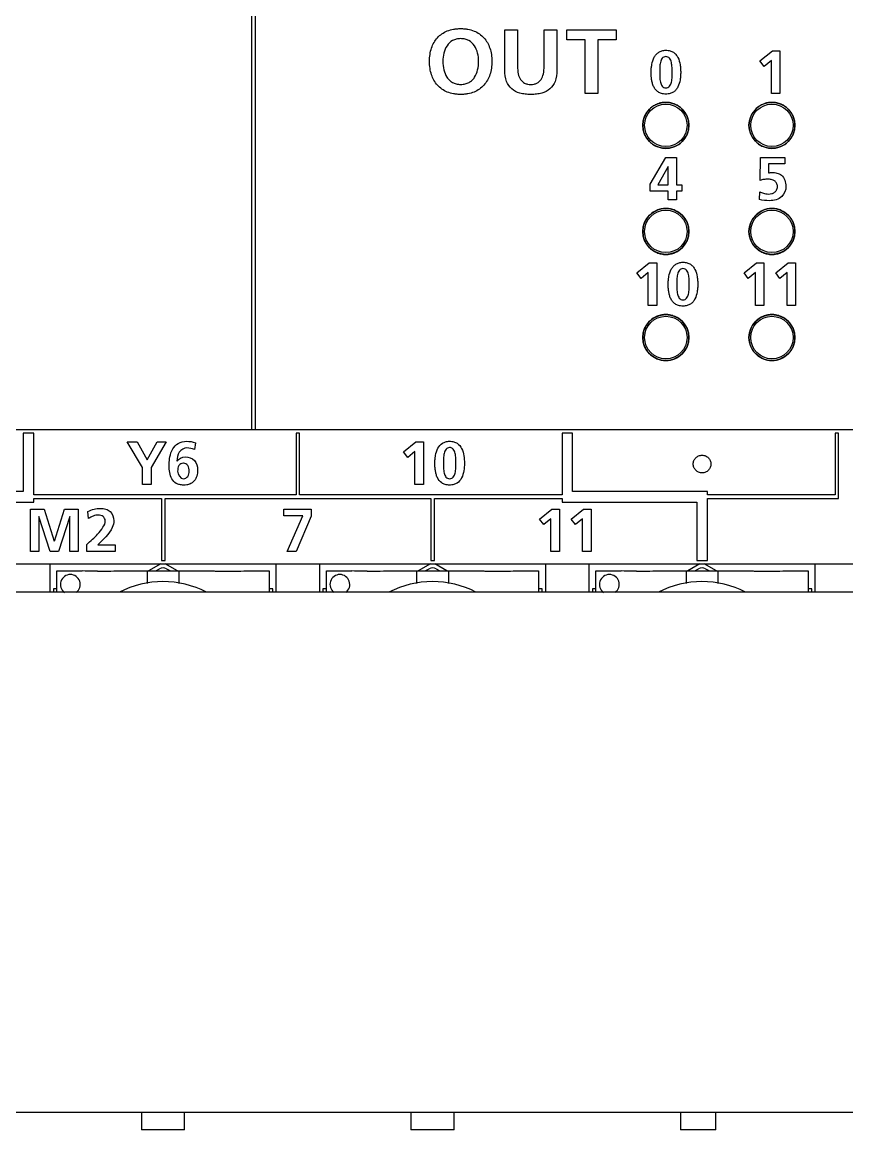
# Model space of a CAD drawing. Header units: millimetres. Extents: x 0 to 900, y 0 to 297.
# Drawn here: x 676.042 to 678.956, y 139.555 to 143.47 of the extents above; entities that cross this region are included whole.
import ezdxf

# ---------------------------------------------------------------- set-up
doc = ezdxf.new("R2010")
doc.units = ezdxf.units.MM

msp = doc.modelspace()

# ---------------------------------------------------------------- linework, layer by layer
at = {"color": 7, "linetype": 'Continuous'}
for p, q in [((676.85378072, 142.03042821), (676.85378072, 148.45542821)), ((676.86628072, 142.03042821), (676.86628072, 148.45542821)), ((677.74731638, 143.29957169), (677.74731638, 143.44332002)), ((677.74731638, 143.44332002), (677.79244767, 143.44332002)), ((677.79244767, 143.44332002), (677.79244767, 143.31343837)), ((677.88591854, 143.31343837), (677.88591854, 143.44332002)), ((677.88591854, 143.44332002), (677.93104983, 143.44332002)), ((677.93104983, 143.44332002), (677.93104983, 143.29957169)), ((677.96623329, 143.40787818), (677.96623329, 143.44332002)), ((677.96623329, 143.44332002), (678.1402773, 143.44332002)), ((678.1402773, 143.44332002), (678.1402773, 143.40787818)), ((678.03070041, 143.40787818), (677.96623329, 143.40787818)), ((678.03070041, 143.21835259), (678.03070041, 143.40787818)), ((678.07581017, 143.40787818), (678.07581017, 143.21835259)), ((678.1402773, 143.40787818), (678.07581017, 143.40787818)), ((678.64895174, 143.33294645), (678.69272651, 143.36815144)), ((678.69272651, 143.36815144), (678.71936173, 143.36815144)), ((678.71936173, 143.36815144), (678.71936173, 143.21833106)), ((678.66398115, 143.31341683), (678.64895174, 143.33294645)), ((678.68930291, 143.33402306), (678.66398115, 143.31341683)), ((678.68930291, 143.21833106), (678.68930291, 143.33402306)), ((678.07581017, 143.21835259), (678.03070041, 143.21835259)), ((678.71936173, 143.21833106), (678.68930291, 143.21833106)), ((678.31640982, 143.18661045), (678.31628209, 143.18661035)), ((678.34940349, 143.17963594), (678.34927162, 143.17969453)), ((678.69141267, 143.18661045), (678.69128209, 143.18661034)), ((678.23621527, 143.1185997), (678.23618466, 143.11841085)), ((678.31627893, 143.02408829), (678.31640982, 143.02408819)), ((678.69127893, 143.0240883), (678.69141267, 143.02408819)), ((678.26042644, 142.89700746), (678.31645298, 142.99144727)), ((678.31645298, 142.99144727), (678.35378965, 142.99144727)), ((678.35378965, 142.99144727), (678.35378965, 142.89506957)), ((678.64959771, 142.91096026), (678.65110495, 142.99144727)), ((678.65110495, 142.99144727), (678.73716878, 142.99144727)), ((678.67941967, 142.96911848), (678.67877371, 142.9371433)), ((678.73716878, 142.96911848), (678.67941967, 142.96911848)), ((678.73716878, 142.99144727), (678.73716878, 142.96911848)), ((678.32459212, 142.96011806), (678.28747077, 142.89506957)), ((678.32502276, 142.89506957), (678.32502276, 142.96011806)), ((678.26042644, 142.87274077), (678.26042644, 142.89700746)), ((678.28747077, 142.89506957), (678.32502276, 142.89506957)), ((678.35378965, 142.89506957), (678.37288863, 142.89506957)), ((678.37288863, 142.89506957), (678.37288863, 142.87274077)), ((678.32502276, 142.87274077), (678.26042644, 142.87274077)), ((678.32502276, 142.84162688), (678.32502276, 142.87274077)), ((678.35378965, 142.87274077), (678.35378965, 142.84162688)), ((678.37288863, 142.87274077), (678.35378965, 142.87274077)), ((678.6474445, 142.84334945), (678.64809046, 142.87017845)), ((678.31640982, 142.81160759), (678.31628215, 142.8116075)), ((678.35378965, 142.84162688), (678.32502276, 142.84162688)), ((678.69141267, 142.81160759), (678.69128215, 142.81160749)), ((678.72442947, 142.80462279), (678.72424749, 142.80470364)), ((678.23621229, 142.74357856), (678.236189, 142.7434349)), ((678.21365871, 142.58375839), (678.25743348, 142.61896338)), ((678.25743348, 142.61896338), (678.28404716, 142.61896338)), ((678.28404716, 142.61896338), (678.28404716, 142.469143)), ((678.31627888, 142.64908544), (678.31640982, 142.64908533)), ((678.59262376, 142.58375839), (678.63639853, 142.61896338)), ((678.63639853, 142.61896338), (678.66301221, 142.61896338)), ((678.66301221, 142.61896338), (678.66301221, 142.469143)), ((678.69127887, 142.64908544), (678.69141267, 142.64908533)), ((678.7045907, 142.58375839), (678.748387, 142.61896338)), ((678.748387, 142.61896338), (678.77500069, 142.61896338)), ((678.77500069, 142.61896338), (678.77500069, 142.469143)), ((678.22868812, 142.56422877), (678.21365871, 142.58375839)), ((678.25400988, 142.584835), (678.22868812, 142.56422877)), ((678.25400988, 142.469143), (678.25400988, 142.584835)), ((678.60765317, 142.56422877), (678.59262376, 142.58375839)), ((678.63297492, 142.584835), (678.60765317, 142.56422877)), ((678.63297492, 142.469143), (678.63297492, 142.584835)), ((678.71962011, 142.56422877), (678.7045907, 142.58375839)), ((678.74494187, 142.584835), (678.71962011, 142.56422877)), ((678.74494187, 142.469143), (678.74494187, 142.584835)), ((678.28404716, 142.469143), (678.25400988, 142.469143)), ((678.66301221, 142.469143), (678.63297492, 142.469143)), ((678.77500069, 142.469143), (678.74494187, 142.469143)), ((678.31640982, 142.43660474), (678.3162822, 142.43660464)), ((678.69141267, 142.43660474), (678.69128221, 142.43660463)), ((678.31627884, 142.27408339), (678.31640982, 142.27408329)), ((678.69127883, 142.2740834), (678.69141267, 142.27408329)), ((668.67878072, 142.03042821), (680.42878072, 142.03042821)), ((676.04483714, 142.01782598), (676.04483714, 141.81161571)), ((676.08234876, 142.01782598), (676.04483714, 142.01782598)), ((676.08234876, 141.79912708), (676.08234876, 142.01782598)), ((676.41234741, 141.98641474), (676.4475524, 141.98641474)), ((676.46708202, 141.89585071), (676.41234741, 141.98641474)), ((676.4475524, 141.98641474), (676.48295118, 141.92351946)), ((676.48295118, 141.92351946), (676.51901746, 141.98641474)), ((676.55079884, 141.98641474), (676.49711931, 141.89585071)), ((676.51901746, 141.98641474), (676.55079884, 141.98641474)), ((677.0095212, 142.01782598), (677.0095212, 141.79912708)), ((677.02200982, 142.01782598), (677.0095212, 142.01782598)), ((677.02200982, 141.79912708), (677.02200982, 142.01782598)), ((677.38904369, 141.95120975), (677.43281846, 141.98641474)), ((677.43281846, 141.98641474), (677.45943214, 141.98641474)), ((677.45943214, 141.98641474), (677.45943214, 141.83659435)), ((677.94952408, 142.01782598), (677.94952408, 141.79912708)), ((677.98703031, 142.01782598), (677.94952408, 142.01782598)), ((677.98703031, 141.81161571), (677.98703031, 142.01782598)), ((678.91454727, 142.01782598), (678.91454727, 141.79912708)), ((678.92704127, 142.01782598), (678.91454727, 142.01782598)), ((678.92704127, 141.78663846), (678.92704127, 142.01782598)), ((676.65410988, 141.9836371), (676.6502341, 141.95937041)), ((677.4040731, 141.93168013), (677.38904369, 141.95120975)), ((677.42939485, 141.95228635), (677.4040731, 141.93168013)), ((677.42939485, 141.83659435), (677.42939485, 141.95228635)), ((676.46708202, 141.83659435), (676.46708202, 141.89585071)), ((676.49711931, 141.89585071), (676.49711931, 141.83659435)), ((676.49711931, 141.83659435), (676.46708202, 141.83659435)), ((677.45943214, 141.83659435), (677.42939485, 141.83659435)), ((676.04483714, 141.81161571), (675.56863042, 141.81161571)), ((677.0095212, 141.79912708), (676.08234876, 141.79912708)), ((677.94952408, 141.79912708), (677.02200982, 141.79912708)), ((678.46323704, 141.81161571), (677.98703031, 141.81161571)), ((678.46323704, 141.79912708), (678.46323704, 141.81161571)), ((678.91454727, 141.79912708), (678.46323704, 141.79912708)), ((675.60613934, 141.77410678), (676.08234876, 141.77410678)), ((676.07140661, 141.59930753), (676.07140661, 141.74917374)), ((676.07140661, 141.74917374), (676.11948639, 141.74917374)), ((676.08234876, 141.77410678), (676.08234876, 141.78663846)), ((676.08234876, 141.78663846), (676.53413269, 141.78663846)), ((676.11948639, 141.74917374), (676.15510414, 141.63561321)), ((676.15553189, 141.63561321), (676.19116728, 141.74917374)), ((676.19116728, 141.74917374), (676.23925146, 141.74917374)), ((676.23925146, 141.74917374), (676.23925146, 141.59930753)), ((676.53413269, 141.78663846), (676.53413269, 141.56786959)), ((676.54662131, 141.56786959), (676.54662131, 141.78663846)), ((676.54662131, 141.78663846), (677.48576829, 141.78663846)), ((676.96686371, 141.72553176), (676.96686371, 141.74913094)), ((676.96686371, 141.74913094), (677.06345673, 141.74913094)), ((677.06345673, 141.74913094), (677.06345673, 141.72423983)), ((677.48576829, 141.78663846), (677.48576829, 141.56786959)), ((677.49825422, 141.56786959), (677.49825422, 141.78663846)), ((677.49825422, 141.78663846), (677.94952408, 141.78663846)), ((677.86961874, 141.71394748), (677.91339351, 141.74913094)), ((677.91339351, 141.74913094), (677.94000719, 141.74913094)), ((677.94000719, 141.74913094), (677.94000719, 141.59931056)), ((677.94952408, 141.78663846), (677.94952408, 141.77410678)), ((677.94952408, 141.77410678), (678.42572811, 141.77410678)), ((677.98158568, 141.71394748), (678.02538199, 141.74913094)), ((678.02538199, 141.74913094), (678.05199567, 141.74913094)), ((678.05199567, 141.74913094), (678.05199567, 141.59931056)), ((678.42572811, 141.77410678), (678.42572811, 141.56786959)), ((678.46323704, 141.56786959), (678.46323704, 141.78663846)), ((678.46323704, 141.78663846), (678.92704127, 141.78663846)), ((676.10015393, 141.72255633), (676.10015393, 141.59930753)), ((676.14095758, 141.59930753), (676.10058168, 141.72294439)), ((676.21005488, 141.72294439), (676.16970049, 141.59930753)), ((676.21048209, 141.59930753), (676.21048209, 141.72294439)), ((676.276395, 141.71610042), (676.27402254, 141.74098919)), ((677.03318259, 141.72553176), (676.96686371, 141.72553176)), ((676.9775867, 141.59931056), (677.03318259, 141.72553176)), ((677.06345673, 141.72423983), (677.01020783, 141.59931056)), ((677.88464815, 141.69439633), (677.86961874, 141.71394748)), ((677.9099699, 141.71502409), (677.88464815, 141.69439633)), ((677.9099699, 141.59931056), (677.9099699, 141.71502409)), ((677.99661509, 141.69439633), (677.98158568, 141.71394748)), ((678.02193685, 141.71502409), (677.99661509, 141.69439633)), ((678.02193685, 141.59931056), (678.02193685, 141.71502409)), ((676.10015393, 141.59930753), (676.07140661, 141.59930753)), ((676.16970049, 141.59930753), (676.14095758, 141.59930753)), ((676.23925146, 141.59930753), (676.21048209, 141.59930753)), ((676.27057851, 141.59930753), (676.27057851, 141.62445648)), ((676.3701865, 141.59930753), (676.27057851, 141.59930753)), ((676.3090141, 141.62295275), (676.3701865, 141.62295275)), ((676.3701865, 141.62295275), (676.3701865, 141.59930753)), ((677.01020783, 141.59931056), (676.9775867, 141.59931056)), ((677.94000719, 141.59931056), (677.9099699, 141.59931056)), ((678.05199567, 141.59931056), (678.02193685, 141.59931056)), ((668.86628072, 141.55542821), (680.24128072, 141.55542821)), ((676.13940572, 141.55542821), (676.13940572, 141.45542821)), ((676.53192977, 141.55542821), (676.4886285, 141.53042821)), ((676.53413269, 141.56786959), (676.54662131, 141.56786959)), ((676.59018294, 141.53042821), (676.54688167, 141.55542821)), ((676.93940572, 141.45542821), (676.93940572, 141.55542821)), ((677.09190572, 141.55542821), (677.09190572, 141.45542821)), ((677.48442977, 141.55542821), (677.4411285, 141.53042821)), ((677.48576829, 141.56786959), (677.49825422, 141.56786959)), ((677.54268294, 141.53042821), (677.49938167, 141.55542821)), ((677.89190572, 141.45542821), (677.89190572, 141.55542821)), ((678.04440572, 141.55542821), (678.04440572, 141.45542821)), ((678.43692977, 141.55542821), (678.3936285, 141.53042821)), ((678.42572811, 141.56786959), (678.46323704, 141.56786959)), ((678.49518294, 141.53042821), (678.45188167, 141.55542821)), ((678.84440572, 141.45542821), (678.84440572, 141.55542821)), ((676.16440572, 141.45542821), (676.16440572, 141.53042821)), ((676.16440572, 141.53042821), (676.25405237, 141.53042821)), ((676.36572905, 141.53042821), (676.71308239, 141.53042821)), ((676.48315572, 141.53042821), (676.48315572, 141.48662804)), ((676.51342496, 141.53042821), (676.52690572, 141.53821133)), ((676.55190572, 141.53821133), (676.56538648, 141.53042821)), ((676.59565572, 141.53042821), (676.59565572, 141.48663121)), ((676.82475907, 141.53042821), (676.91440572, 141.53042821)), ((676.91440572, 141.53042821), (676.91440572, 141.45542821)), ((677.11690572, 141.45542821), (677.11690572, 141.53042821)), ((677.11690572, 141.53042821), (677.20655237, 141.53042821)), ((677.31822905, 141.53042821), (677.66558239, 141.53042821)), ((677.43565572, 141.53042821), (677.43565572, 141.48662804)), ((677.46592496, 141.53042821), (677.47940572, 141.53821133)), ((677.50440572, 141.53821133), (677.51788648, 141.53042821)), ((677.54815572, 141.53042821), (677.54815572, 141.48663121)), ((677.77725907, 141.53042821), (677.86690572, 141.53042821)), ((677.86690572, 141.53042821), (677.86690572, 141.45542821)), ((678.06940572, 141.53042821), (678.15905237, 141.53042821)), ((678.06940572, 141.45542821), (678.06940572, 141.53042821)), ((678.27072905, 141.53042821), (678.61808239, 141.53042821)), ((678.38815572, 141.53042821), (678.38815572, 141.48662804)), ((678.41842496, 141.53042821), (678.43190572, 141.53821133)), ((678.45690572, 141.53821133), (678.47038648, 141.53042821)), ((678.50065572, 141.53042821), (678.50065572, 141.48663121)), ((678.72975907, 141.53042821), (678.81940572, 141.53042821)), ((678.81940572, 141.53042821), (678.81940572, 141.45542821)), ((679.97253072, 141.45542821), (669.13503072, 141.45542821)), ((676.15190572, 141.46792821), (676.15190572, 141.45542821)), ((676.16440572, 141.46792821), (676.15190572, 141.46792821)), ((676.92690572, 141.46792821), (676.91440572, 141.46792821)), ((676.92690572, 141.45542821), (676.92690572, 141.46792821)), ((677.10440572, 141.46792821), (677.10440572, 141.45542821)), ((677.11690572, 141.46792821), (677.10440572, 141.46792821)), ((677.87940572, 141.46792821), (677.86690572, 141.46792821)), ((677.87940572, 141.45542821), (677.87940572, 141.46792821)), ((678.06940572, 141.46792821), (678.05690572, 141.46792821)), ((678.05690572, 141.46792821), (678.05690572, 141.45542821)), ((678.83190572, 141.46792821), (678.81940572, 141.46792821)), ((678.83190572, 141.45542821), (678.83190572, 141.46792821)), ((668.67878072, 139.61792821), (680.42878072, 139.61792821)), ((676.46315572, 139.61792821), (676.46315572, 139.55542821)), ((676.61565572, 139.55542821), (676.61565572, 139.61792821)), ((677.41565572, 139.61792821), (677.41565572, 139.55542821)), ((677.56815572, 139.55542821), (677.56815572, 139.61792821)), ((678.36815572, 139.61792821), (678.36815572, 139.55542821)), ((678.49315572, 139.55542821), (678.49315572, 139.61792821)), ((676.61565572, 139.55542821), (676.46315572, 139.55542821)), ((677.56815572, 139.55542821), (677.41565572, 139.55542821)), ((678.49315572, 139.55542821), (678.36815572, 139.55542821))]:
    msp.add_line(p, q, dxfattribs=at)
for centre, radius in [((678.31628072, 143.10542821), 0.08125), ((678.31628072, 143.10542821), 0.075), ((678.69128072, 143.10542821), 0.08125), ((678.69128072, 143.10542821), 0.075), ((678.31628072, 142.73042821), 0.08125), ((678.69128072, 142.73042821), 0.08125), ((678.31628072, 142.73042821), 0.075), ((678.69128072, 142.73042821), 0.075), ((678.31628072, 142.35542821), 0.08125), ((678.31628072, 142.35542821), 0.075), ((678.69128072, 142.35542821), 0.08125), ((678.69128072, 142.35542821), 0.075)]:
    msp.add_circle(centre, radius, dxfattribs=at)
for centre, radius, start, end in [((678.31647706, 143.10524589), 0.0814005, 122.68169753, 158.73536232), ((678.3167326, 143.10494881), 0.08178861, 118.02893693, 122.71999275), ((678.31648755, 143.10539936), 0.08127576, 116.94612653, 118.02570639), ((678.31607319, 143.10624888), 0.08033071, 112.25244659, 116.95724135), ((678.31601009, 143.10639557), 0.08017104, 109.79798082, 112.25040821), ((678.31609946, 143.1061461), 0.08043603, 106.51196595, 109.79769021), ((678.31615674, 143.10595461), 0.08063591, 103.45252258, 106.51231957), ((678.316188, 143.10582197), 0.08077218, 100.2842102, 103.45219602), ((678.31629973, 143.10520446), 0.08139972, 97.65724668, 100.28399729), ((678.31637337, 143.10465728), 0.08195183, 94.69014595, 97.65729226), ((678.31640366, 143.10429685), 0.08231353, 91.59634458, 94.69064813), ((678.3164074, 143.10419366), 0.08241678, 90.08711221, 91.59694327), ((678.31640742, 143.10419629), 0.08241416, 88.6878616, 89.99833131), ((678.31641137, 143.10431498), 0.08229541, 85.11548545, 88.68872191), ((678.31643686, 143.10462591), 0.08198343, 83.36909664, 85.11472823), ((678.31652021, 143.10528364), 0.08132048, 78.55719838, 83.37392164), ((678.31664316, 143.10593394), 0.08065872, 77.6784002, 78.55115021), ((678.31666354, 143.10602029), 0.08057, 72.30411841, 77.67945721), ((678.31671013, 143.1061733), 0.08041008, 72.02340091, 72.30260323), ((678.31681878, 143.10648376), 0.08008123, 66.09326884, 72.02879238), ((678.69155114, 143.10518997), 0.08148463, 117.87867175, 158.97198886), ((678.69153917, 143.10532703), 0.08135797, 117.58670498, 117.91635552), ((678.6911132, 143.10618807), 0.08039756, 112.03159679, 117.60181205), ((678.69103107, 143.10638183), 0.08018714, 109.91480846, 112.02912847), ((678.69111283, 143.10615403), 0.08042916, 106.46417691, 109.9142919), ((678.69116611, 143.10597599), 0.08061501, 103.50045651, 106.46463315), ((678.69119392, 143.10585785), 0.08073637, 100.24646473, 103.50007074), ((678.69130468, 143.10524496), 0.08135919, 97.71090973, 100.24644626), ((678.69137818, 143.10470074), 0.08190835, 94.68640251, 97.71078301), ((678.69140884, 143.10433667), 0.08227371, 91.60345608, 94.68696816), ((678.69141258, 143.10423384), 0.08237661, 90.09075508, 91.60404978), ((678.69141259, 143.10423362), 0.08237682, 88.69286972, 89.99993954), ((678.69141621, 143.10434137), 0.08226902, 85.11201177, 88.69368305), ((678.69144072, 143.10464006), 0.08196933, 83.37493645, 85.11128888), ((678.69152243, 143.1052847), 0.08131956, 78.54348191, 83.37972238), ((678.69164352, 143.10592474), 0.08066823, 77.69092956, 78.53748044), ((678.69166464, 143.10601424), 0.08057629, 72.29104743, 77.6920312), ((678.69171214, 143.10617022), 0.08041325, 72.03439368, 72.28948219), ((678.69182183, 143.10648374), 0.08008118, 66.08018532, 72.03986276), ((678.31573951, 143.10562367), 0.08057594, 159.6525288, 170.73266924), ((678.31528464, 143.10577491), 0.08009686, 158.77866375, 159.64082572), ((678.6911699, 143.10549046), 0.08102062, 159.53010258, 180.07019003), ((678.69028568, 143.10576424), 0.08009651, 159.03060557, 159.49237579), ((678.31716796, 143.10540209), 0.08202148, 170.87425176, 180.00760248), ((678.31723463, 143.10538368), 0.08208815, 179.99474535, 188.62421466), ((678.31646568, 143.10528139), 0.08131255, 188.63420138, 189.61457626), ((678.31593232, 143.10518689), 0.08077089, 189.61167434, 193.57172004), ((678.31579456, 143.10515495), 0.08062949, 193.57262681, 196.39388631), ((678.31564914, 143.1051117), 0.08047777, 196.39356715, 199.53606987), ((678.69218548, 143.10538345), 0.08203614, 179.99457689, 188.77207598), ((678.69142901, 143.10528177), 0.08127302, 188.78256787, 189.51885642), ((678.6909094, 143.10518995), 0.08074537, 189.51556816, 193.64769958), ((678.69077585, 143.105159), 0.08060829, 193.64872224, 196.32080749), ((678.69063586, 143.10511738), 0.08046225, 196.32037422, 199.67833831), ((678.31540523, 143.10502475), 0.08021883, 199.53580335, 202.74108472), ((678.31545273, 143.1050467), 0.08027113, 202.74242205, 205.23283018), ((678.31630485, 143.10544691), 0.08121255, 205.2319598, 208.53753664), ((678.31685856, 143.10574616), 0.08184195, 208.53639555, 211.5273714), ((678.31712036, 143.10590568), 0.08214851, 211.52672559, 217.10656713), ((678.31690137, 143.10573564), 0.08187133, 217.10512575, 220.81028452), ((678.31652676, 143.10541497), 0.08137822, 220.81177886, 222.57773254), ((678.31606344, 143.10498446), 0.08074577, 222.5752241, 227.45803471), ((678.31645112, 143.10540028), 0.08131426, 227.45487084, 228.5971705), ((678.3167934, 143.10579568), 0.08183721, 228.60050788, 233.40614726), ((678.69040832, 143.10503611), 0.08022062, 199.67840944, 205.32570198), ((678.69130681, 143.1054585), 0.0812134, 205.3238897, 208.42177963), ((678.69187269, 143.10576393), 0.08185644, 208.42127279, 211.7205162), ((678.69213571, 143.10592468), 0.08216469, 211.71943456, 217.22674672), ((678.6919305, 143.10576435), 0.08190437, 217.22564712, 220.6765782), ((678.69154836, 143.10543751), 0.08140152, 220.67741989, 222.82587752), ((678.69108154, 143.10500188), 0.08076302, 222.82433574, 227.20689083), ((678.69147398, 143.10542104), 0.08133721, 227.20462474, 228.72898215), ((678.69182472, 143.10582653), 0.08187333, 228.73167716, 233.28747117), ((678.31695694, 143.10600944), 0.08210632, 233.40344611, 234.19377273), ((678.69198451, 143.10603504), 0.08213601, 233.28507028, 234.27354486), ((678.31601132, 142.7313893), 0.08017467, 109.87079387, 112.1118437), ((678.31609918, 142.73114425), 0.08043499, 106.46131346, 109.87032284), ((678.31615677, 142.73095157), 0.0806361, 103.50081314, 106.46176284), ((678.31618892, 142.7308151), 0.0807763, 100.20090712, 103.50038429), ((678.31629898, 142.73020529), 0.08139597, 97.77681233, 100.20113563), ((678.31637275, 142.72966123), 0.081945, 94.64841828, 97.77644285), ((678.3164036, 142.72929438), 0.08231315, 91.6576162, 94.64913244), ((678.31640739, 142.72919122), 0.08241637, 90.08707018, 91.65817398), ((678.31640742, 142.72919385), 0.08241374, 88.62653271, 89.99833345), ((678.31641144, 142.72931249), 0.08229504, 85.15698207, 88.62734629), ((678.31643679, 142.72962268), 0.08198382, 83.33440354, 85.15633567), ((678.31651942, 142.73027452), 0.08132679, 78.64021009, 83.33892064), ((678.31664266, 142.73092877), 0.08066109, 77.6300387, 78.63450011), ((678.3166635, 142.73101715), 0.08057029, 72.35460495, 77.63104532), ((678.31670988, 142.73116969), 0.08041087, 71.99453877, 72.35315321), ((678.31681922, 142.73148195), 0.0800801, 66.12759235, 71.99987812), ((678.69103223, 142.73137577), 0.08019055, 109.98776398, 111.89106818), ((678.69111256, 142.73115215), 0.08042816, 106.41359923, 109.98708721), ((678.69116614, 142.73097296), 0.08061518, 103.54882576, 106.41414542), ((678.69119484, 142.73085096), 0.08074051, 100.16328985, 103.54834272), ((678.69130392, 142.73024587), 0.08135536, 97.83084842, 100.1637076), ((678.69137756, 142.72970475), 0.08190146, 94.64468467, 97.8303088), ((678.69140879, 142.7293342), 0.08227333, 91.66481486, 94.64546588), ((678.69141257, 142.72923139), 0.0823762, 90.09071296, 91.66536773), ((678.69141259, 142.72923105), 0.08237654, 88.63155111, 89.99994092), ((678.69141627, 142.72933884), 0.0822687, 85.15351679, 88.63232173), ((678.69144065, 142.72963684), 0.0819697, 83.3402349, 85.15290011), ((678.69152165, 142.73027568), 0.08132577, 78.62645879, 83.34471827), ((678.69164301, 142.73091947), 0.0806707, 77.64256807, 78.62078846), ((678.69166459, 142.73101109), 0.08057658, 72.34153244, 77.64361749), ((678.69171189, 142.7311666), 0.08041405, 72.00553325, 72.34003197), ((678.69182228, 142.73148194), 0.08008003, 66.11450985, 72.01094988), ((678.3165248, 142.73021158), 0.08145652, 117.93867056, 158.77775745), ((678.31650014, 142.73037259), 0.08130279, 117.23199071, 117.97648316), ((678.31607994, 142.73122874), 0.08034925, 112.11408433, 117.24493083), ((678.31674778, 142.73131966), 0.08025742, 65.95362849, 66.12784222), ((678.69156077, 142.73018223), 0.08149526, 111.92300873, 159.02149839), ((678.31716736, 142.73039924), 0.08202088, 170.8551507, 180.0076038), ((678.31723739, 142.7303808), 0.0820909, 179.99472686, 188.60377463), ((678.31573921, 142.73062084), 0.08057564, 159.62428827, 170.74583649), ((678.31528575, 142.73077163), 0.08009805, 158.83037236, 159.61246367), ((678.69116897, 142.7304877), 0.08101969, 159.50174308, 180.07025743), ((678.69218825, 142.73038057), 0.08203891, 179.99455951, 188.75151039), ((678.69028671, 142.73076099), 0.08009761, 159.08176944, 159.46385452), ((678.31646786, 142.73027857), 0.08131474, 188.61367071, 189.62851364), ((678.31593314, 142.73018379), 0.08077171, 189.62567144, 193.55743021), ((678.31579533, 142.73015184), 0.08063024, 193.55831562, 196.40864837), ((678.31564996, 142.73010861), 0.08047858, 196.40835466, 199.50472829), ((678.31540353, 142.73002081), 0.08021698, 199.50438267, 202.8001179), ((678.31545499, 142.73004445), 0.08027358, 202.80144502, 205.21159126), ((678.31630478, 142.73044354), 0.08121241, 205.21094992, 208.56567942), ((678.31685671, 142.73074193), 0.08183984, 208.56438908, 211.47960117), ((678.69143122, 142.73027896), 0.08127523, 188.76191307, 189.53274001), ((678.69091023, 142.73018685), 0.08074619, 189.52950868, 193.63336207), ((678.69077662, 142.7301559), 0.08060905, 193.63436417, 196.33551757), ((678.69063667, 142.73011428), 0.08046304, 196.33510896, 199.64680619), ((678.69040673, 142.73003219), 0.08021888, 199.64680684, 205.30441555), ((678.69130673, 142.73045513), 0.08121326, 205.30281528, 208.44980369), ((678.69187083, 142.7307597), 0.08185433, 208.44914204, 211.67247788), ((678.31711957, 142.73090198), 0.08214758, 211.4790627, 217.07572131), ((678.31689974, 142.73073139), 0.08186941, 217.07419276, 220.845858), ((678.31652878, 142.73041378), 0.08138106, 220.84751822, 222.50597841), ((678.31606526, 142.72998356), 0.08074866, 222.50315959, 227.48280048), ((678.31644868, 142.73039496), 0.08131101, 227.47957038, 228.55509567), ((678.31679194, 142.73079126), 0.08183528, 228.55859836, 233.44413677), ((678.3169562, 142.73100607), 0.08210566, 233.44134312, 234.16396241), ((678.69213501, 142.73092104), 0.08216388, 211.67150251, 217.19581845), ((678.69192891, 142.73076013), 0.08190249, 217.19463484, 220.71203566), ((678.69155045, 142.73043637), 0.08140445, 220.71305302, 222.75383364), ((678.69108503, 142.73000259), 0.08076823, 222.75201115, 227.2812912), ((678.69147528, 142.73041993), 0.08133959, 227.27876316, 228.68684766), ((678.69182328, 142.73082213), 0.08187143, 228.68974257, 233.32543416), ((678.69198378, 142.73103168), 0.08213536, 233.32294375, 234.24373918), ((678.31652487, 142.35520881), 0.08145652, 117.88970744, 158.82861598), ((678.31651248, 142.35534633), 0.08132925, 117.51769428, 117.92730849), ((678.31608668, 142.35620855), 0.08036784, 111.97576987, 117.53248171), ((678.31601255, 142.35638304), 0.08017829, 109.94360539, 111.97330217), ((678.3160989, 142.3561424), 0.08043395, 106.41066086, 109.94296047), ((678.3161568, 142.35594853), 0.08063628, 103.54910402, 106.41120707), ((678.31618985, 142.35580819), 0.08078046, 100.11761567, 103.5485701), ((678.31629823, 142.35520617), 0.08139216, 97.89639556, 100.11827508), ((678.31637212, 142.35466524), 0.08193811, 94.60668403, 97.89561526), ((678.31640355, 142.35429191), 0.08231276, 91.71888866, 94.60761719), ((678.31640739, 142.3541888), 0.08241593, 90.08702786, 91.71940555), ((678.31640743, 142.35419145), 0.08241329, 88.56520298, 89.99833586), ((678.3164115, 142.35431002), 0.08229465, 85.19847818, 88.56596984), ((678.31643672, 142.35461945), 0.0819842, 83.29970992, 85.19794201), ((678.31651863, 142.35526543), 0.08133307, 78.72320668, 83.30392397), ((678.31664209, 142.3559232), 0.08066386, 77.58168051, 78.71784047), ((678.31666345, 142.35601401), 0.08057058, 72.40509028, 77.58263346), ((678.31670964, 142.35616608), 0.08041166, 71.96567642, 72.40370161), ((678.31681964, 142.3564801), 0.08007901, 66.16191809, 71.97096174), ((678.31674761, 142.3563164), 0.08025787, 65.91669883, 66.16211149), ((678.69155994, 142.35518017), 0.08149414, 111.7869169, 159.07203314), ((678.69103339, 142.35636973), 0.08019393, 110.06071823, 111.75302946), ((678.69111229, 142.35615026), 0.08042715, 106.36302141, 110.05988744), ((678.69116617, 142.35596994), 0.08061535, 103.59719533, 106.36365857), ((678.69119577, 142.35584405), 0.08074467, 100.08012656, 103.59661219), ((678.69130316, 142.35524682), 0.08135147, 97.95080499, 100.08096989), ((678.69137693, 142.35470883), 0.0818945, 94.60296016, 97.94985669), ((678.69140873, 142.35433174), 0.08227293, 91.72617447, 94.60396404), ((678.69141257, 142.35422898), 0.08237576, 90.09067055, 91.72668654), ((678.69141259, 142.35422851), 0.08237623, 88.57023184, 89.99994255), ((678.69141633, 142.35433632), 0.08226835, 85.19502129, 88.5709597), ((678.69144059, 142.35463363), 0.08197006, 83.30553284, 85.19451029), ((678.69152087, 142.35526669), 0.08133195, 78.70942076, 83.30971843), ((678.69164246, 142.35591401), 0.08067336, 77.59420864, 78.7040885), ((678.69166455, 142.35600795), 0.08057686, 72.39201623, 77.59520381), ((678.69171164, 142.35616299), 0.08041485, 71.97667263, 72.39058014), ((678.6918227, 142.35648011), 0.08007893, 66.1488366, 71.9820349), ((678.69175168, 142.35631873), 0.08025524, 65.93567708, 66.14904548), ((678.31573784, 142.35561834), 0.08057422, 159.59603488, 170.75924842), ((678.31528681, 142.35576834), 0.0800992, 158.88199488, 159.58411858), ((678.69116809, 142.35548494), 0.08101881, 159.47343282, 180.07032093), ((678.69028769, 142.35575772), 0.08009867, 159.13284017, 159.43534813), ((678.31716498, 142.35539636), 0.08201849, 170.76628567, 180.00758391), ((678.31724658, 142.35537755), 0.08210009, 179.99445088, 188.57739468), ((678.31647584, 142.35527535), 0.08132274, 188.58718114, 189.64617003), ((678.31593901, 142.35518014), 0.08077754, 189.64340158, 193.53770724), ((678.31579845, 142.35514755), 0.08063326, 193.53856737, 196.42869108), ((678.69219744, 142.35537732), 0.0820481, 179.99428468, 188.72490687), ((678.69143923, 142.35527573), 0.08128326, 188.73520174, 189.55030622), ((678.69091609, 142.3551832), 0.08075202, 189.54714467, 193.61355869), ((678.69077976, 142.3551516), 0.08061207, 193.61453818, 196.35547425), ((678.31565079, 142.35510363), 0.0804792, 196.4284322, 199.46010585), ((678.31539826, 142.35501371), 0.08021115, 199.45964335, 202.88453184), ((678.31556474, 142.35508861), 0.08039364, 202.88756727, 205.17936184), ((678.31630037, 142.35543666), 0.08120745, 205.18077582, 208.60609205), ((678.31684953, 142.3557337), 0.0818318, 208.60459025, 211.41215555), ((678.31711349, 142.35589426), 0.08214075, 211.41177005, 217.03375318), ((678.31689193, 142.35572249), 0.08186048, 217.03210345, 220.89455485), ((678.31652025, 142.35540404), 0.08137104, 220.89639246, 222.47232846), ((678.31605944, 142.35497651), 0.08074246, 222.46934937, 227.5154481), ((678.69063747, 142.35510929), 0.08046363, 196.3550975, 199.60188487), ((678.69040166, 142.35502517), 0.08021326, 199.60178451, 202.61012206), ((678.69044075, 142.3550435), 0.0802564, 202.61147385, 205.27384191), ((678.69130232, 142.35544825), 0.0812083, 205.27255079, 208.49004814), ((678.69186363, 142.35575146), 0.08184627, 208.4891669, 211.60469802), ((678.69212908, 142.35591341), 0.08215722, 211.60387495, 217.15376868), ((678.69192114, 142.35575125), 0.08189361, 217.15246855, 220.76062022), ((678.69154709, 142.35543118), 0.08140132, 220.76187008, 222.65938023), ((678.6910832, 142.35499951), 0.08076766, 222.65718379, 227.37662352), ((678.31643982, 142.3553848), 0.08130046, 227.51209241, 228.50402005), ((678.31678491, 142.35578291), 0.08182729, 228.50773641, 233.49017438), ((678.31695085, 142.35600006), 0.08210056, 233.48725654, 234.13114149), ((678.69147115, 142.35541507), 0.08133615, 227.37376616, 228.63579198), ((678.69181626, 142.35581382), 0.08186348, 228.63893718, 233.37151165), ((678.69197844, 142.35602569), 0.08213027, 233.36890206, 234.21096575), ((676.21190572, 141.48292821), 0.035, 306.88766538, 233.50291509), ((676.53940572, 141.51656069), 0.025, 60, 120), ((677.16440572, 141.48292821), 0.035, 306.88766538, 233.50291509), ((677.49190572, 141.51656069), 0.025, 60, 120), ((678.11690572, 141.48292821), 0.035, 306.88766538, 233.50291509), ((678.44440572, 141.51656069), 0.025, 60, 120), ((676.53940572, 141.15542821), 0.3375, 62.9444042, 117.15920366), ((677.49190572, 141.15542821), 0.3375, 62.9444042, 117.15920366), ((678.44440572, 141.15542821), 0.3375, 62.9444042, 117.15920366)]:
    msp.add_arc(centre, radius, start, end, dxfattribs=at)
for points, knots in [([(677.58710463, 143.21453553), (677.58418291, 143.21461596), (677.57712137, 143.21501257), (677.56245786, 143.21693369), (677.54399384, 143.22209485), (677.52460236, 143.23250592), (677.50322836, 143.25139727), (677.48900725, 143.27760803), (677.48231784, 143.30712864), (677.48068494, 143.33146414), (677.48232787, 143.35575871), (677.48910064, 143.38509925), (677.50347749, 143.41102419), (677.52490266, 143.42957775), (677.54427591, 143.43975924), (677.56265714, 143.4447981), (677.57867078, 143.44685826), (677.5871397, 143.44719825), (677.59148854, 143.4471958)], [0, 0, 0, 0, 0.0244951338, 0.0592565789, 0.1238614735, 0.1840139046, 0.2421990397, 0.3610304037, 0.4257618776, 0.4953263618, 0.5647414387, 0.6291164369, 0.7470809992, 0.8049250185, 0.8647702012, 0.9290284729, 0.9635562046, 1, 1, 1, 1]), ([(677.59148854, 143.4471958), (677.59578425, 143.44719338), (677.60416213, 143.44685177), (677.62004489, 143.4447447), (677.63833838, 143.43960462), (677.65766109, 143.42929677), (677.67910909, 143.41063386), (677.69365308, 143.38477075), (677.70059046, 143.35554085), (677.70228809, 143.33146414), (677.70060041, 143.30734678), (677.69374739, 143.27793652), (677.67935763, 143.25178668), (677.6579611, 143.23278664), (677.63862035, 143.22225012), (677.62024436, 143.2169873), (677.60426164, 143.21482911), (677.59435845, 143.21441868), (677.58856549, 143.21449532), (677.58710463, 143.21453553)], [0, 0, 0, 0, 0.0352246438, 0.0686974185, 0.1312968229, 0.189960262, 0.2468743214, 0.3627120226, 0.4254165911, 0.4925885642, 0.5599065336, 0.622958515, 0.7396405709, 0.7968902918, 0.8558564697, 0.9187967908, 0.9524985664, 0.9880157286, 1, 1, 1, 1]), ([(677.59148854, 143.41173242), (677.58624214, 143.41173259), (677.57625906, 143.41066129), (677.55840241, 143.40383868), (677.54118647, 143.38712608), (677.53046026, 143.36056493), (677.52727887, 143.33127776), (677.5301865, 143.30191618), (677.53909341, 143.27907871), (677.55086177, 143.26462903), (677.56208988, 143.25629218), (677.57595227, 143.25099305), (677.58611856, 143.24994003), (677.59148854, 143.24994019)], [0, 0, 0, 0, 0.0681590662, 0.1296963384, 0.246253205, 0.3682076289, 0.4963048435, 0.627048748, 0.7500449965, 0.8089361499, 0.867945544, 0.9302470205, 1, 1, 1, 1]), ([(677.59148854, 143.24994019), (677.59685646, 143.24994035), (677.6070198, 143.25099327), (677.62087876, 143.25629282), (677.63210594, 143.26462947), (677.64387594, 143.27907872), (677.65278787, 143.30191519), (677.65569958, 143.33127778), (677.65251407, 143.36056595), (677.64178192, 143.38712555), (677.62456635, 143.40383737), (677.60671302, 143.41066108), (677.59673288, 143.41173226), (677.59148854, 143.41173242)], [0, 0, 0, 0, 0.0697298289, 0.1320227063, 0.191033773, 0.2499317783, 0.3729428158, 0.5036948054, 0.6318001225, 0.7537695071, 0.8703355033, 0.9318641531, 1, 1, 1, 1]), ([(678.26449601, 143.29281061), (678.2644968, 143.29398713), (678.26451801, 143.29634347), (678.26465641, 143.30105842), (678.26515006, 143.30926012), (678.26717113, 143.32494898), (678.27228409, 143.34209204), (678.28171656, 143.35625274), (678.29100567, 143.36445661), (678.30066521, 143.36872565), (678.30934122, 143.37045661), (678.31663114, 143.37088502), (678.32405972, 143.37043913), (678.33322762, 143.36861936), (678.34328456, 143.36414394), (678.3527296, 143.35555844), (678.36190803, 143.34104519), (678.36656069, 143.32388228), (678.36853704, 143.30624765), (678.36882109, 143.29726024), (678.36881906, 143.29281061)], [0, 0, 0, 0, 0.0167092474, 0.0334646093, 0.0669924372, 0.1333323236, 0.2582310244, 0.3162958396, 0.3729771735, 0.4318673624, 0.4638054877, 0.4982860325, 0.5352954766, 0.5691936591, 0.6306923577, 0.6888854681, 0.7478314556, 0.8724378837, 0.936845667, 1, 1, 1, 1]), ([(678.33876024, 143.29281061), (678.33876024, 143.2984235), (678.33867876, 143.31019154), (678.33683898, 143.32709389), (678.33204508, 143.34069042), (678.32393957, 143.34744091), (678.31649838, 143.34890589), (678.30907965, 143.34743579), (678.30111633, 143.34064504), (678.29644376, 143.32707574), (678.29463338, 143.31018908), (678.29455483, 143.29842346), (678.29455483, 143.29281061)], [0, 0, 0, 0, 0.1281898739, 0.2680258956, 0.3899638948, 0.4436596168, 0.50101667, 0.5573694731, 0.6104613112, 0.7320199422, 0.8718111242, 1, 1, 1, 1]), ([(677.93104983, 143.29957169), (677.93104983, 143.28649785), (677.92840045, 143.26224269), (677.9085622, 143.23200157), (677.88258226, 143.21957865), (677.85908462, 143.21514284), (677.83917471, 143.21412672), (677.81926655, 143.21514284), (677.79577498, 143.219579), (677.76980035, 143.23200319), (677.74996586, 143.26224339), (677.74731638, 143.28649787), (677.74731638, 143.29957169)], [0, 0, 0, 0, 0.1372216089, 0.2492019446, 0.3632556816, 0.4281371131, 0.5000338971, 0.5719058568, 0.636768965, 0.7508028912, 0.8627785784, 1, 1, 1, 1]), ([(677.79244767, 143.31343837), (677.79244767, 143.30469703), (677.79353275, 143.28873081), (677.80094145, 143.26703841), (677.81426947, 143.25488222), (677.82767193, 143.25057765), (677.83917471, 143.24960063), (677.85067914, 143.25057767), (677.86408764, 143.25488135), (677.87742204, 143.26703641), (677.8848336, 143.2887305), (677.88591854, 143.30469702), (677.88591854, 143.31343837)], [0, 0, 0, 0, 0.1463828276, 0.2667357398, 0.3746004494, 0.4331834535, 0.4999502787, 0.5667565917, 0.6253678301, 0.7332592171, 0.8536169968, 1, 1, 1, 1]), ([(678.36881906, 143.29281061), (678.36881704, 143.2883731), (678.36852697, 143.27942811), (678.36649263, 143.26192674), (678.36175588, 143.24494215), (678.35252799, 143.23064625), (678.34308977, 143.22221185), (678.3330914, 143.21782478), (678.32399275, 143.21603556), (678.3162991, 143.21559108), (678.30848887, 143.21605604), (678.29898604, 143.2179624), (678.28869406, 143.2226237), (678.27925532, 143.23153087), (678.27271578, 143.24247347), (678.26843925, 143.25466584), (678.26591197, 143.2674755), (678.2648908, 143.27826019), (678.26458521, 143.2857049), (678.2645081, 143.28980843), (678.26449534, 143.29181808), (678.26449601, 143.29281061)], [0, 0, 0, 0, 0.0631890175, 0.1273720896, 0.2511878299, 0.3097722173, 0.3676944175, 0.4289534929, 0.4626920431, 0.4994837548, 0.5384684741, 0.5738504303, 0.6372278215, 0.6964451087, 0.7559070499, 0.8171902682, 0.8796987914, 0.9415198824, 0.9713641242, 0.9858575531, 1, 1, 1, 1]), ([(678.29455483, 143.29281061), (678.29455483, 143.28730335), (678.29460635, 143.27573731), (678.29635937, 143.2591048), (678.30104506, 143.24569244), (678.30904701, 143.23901985), (678.31649847, 143.23758823), (678.32397225, 143.23901513), (678.33211518, 143.24564771), (678.33692339, 143.25908604), (678.33870575, 143.27573499), (678.33876024, 143.28730331), (678.33876024, 143.29281061)], [0, 0, 0, 0, 0.1271981213, 0.2664120507, 0.3879413101, 0.4415449658, 0.4989675261, 0.557406621, 0.6116251924, 0.7335419234, 0.8728009402, 1, 1, 1, 1]), ([(678.3976511, 143.10539121), (678.39765113, 143.11088737), (678.39656781, 143.12171567), (678.39026493, 143.14206942), (678.37558397, 143.16384918), (678.35846337, 143.17560044), (678.34940349, 143.17963594)], [0, 0, 0, 0, 0.1765462451, 0.3478219381, 0.6818890425, 1, 1, 1, 1]), ([(678.77265396, 143.10539121), (678.77265399, 143.11088737), (678.77157066, 143.12171567), (678.76526776, 143.14206941), (678.75056284, 143.16388475), (678.73339557, 143.17564892), (678.72429137, 143.17968705)], [0, 0, 0, 0, 0.1763090494, 0.3473546219, 0.6809729655, 1, 1, 1, 1]), ([(678.31640982, 143.02408819), (678.32190649, 143.02408835), (678.33273705, 143.02517491), (678.35309442, 143.03149327), (678.37530202, 143.04647498), (678.39026348, 143.06869731), (678.39656715, 143.08906265), (678.39765108, 143.09989435), (678.3976511, 143.10539121)], [0, 0, 0, 0, 0.1294055158, 0.2549790491, 0.49995623, 0.7449909991, 0.8705888346, 1, 1, 1, 1]), ([(678.69141267, 143.02408819), (678.69690935, 143.02408819), (678.70773991, 143.02517498), (678.72809727, 143.03149323), (678.75030488, 143.04647499), (678.76526632, 143.06869732), (678.77157, 143.08906265), (678.77265393, 143.09989435), (678.77265396, 143.10539121)], [0, 0, 0, 0, 0.1294055199, 0.2549790572, 0.4999562458, 0.7449910355, 0.8705888509, 1, 1, 1, 1]), ([(678.26892097, 143.03942119), (678.27385901, 143.03585895), (678.28388156, 143.03019913), (678.30003415, 143.02518782), (678.31082348, 143.02409681), (678.31627893, 143.02408829)], [0, 0, 0, 0, 0.3595646279, 0.6762269417, 1, 1, 1, 1]), ([(678.64402397, 143.03935588), (678.64893662, 143.03582234), (678.65892845, 143.03018875), (678.67504126, 143.02518838), (678.68582653, 143.02409717), (678.69127893, 143.0240883)], [0, 0, 0, 0, 0.3582371577, 0.6756172234, 1, 1, 1, 1]), ([(678.67877371, 142.9371433), (678.68330145, 142.93799225), (678.69341931, 142.93931788), (678.70936499, 142.93724026), (678.73330162, 142.9266083), (678.7408077, 142.90398642), (678.7408077, 142.88992339)], [0, 0, 0, 0, 0.1536268368, 0.3377306602, 0.5310123003, 1, 1, 1, 1]), ([(678.7408077, 142.88992339), (678.7408077, 142.87699653), (678.72923226, 142.84639929), (678.685445, 142.83643537), (678.65887214, 142.8406108), (678.6474445, 142.84334945)], [0, 0, 0, 0, 0.3223579493, 0.706959035, 1, 1, 1, 1]), ([(678.64809046, 142.87017845), (678.65241837, 142.86839112), (678.66223516, 142.86438373), (678.67676683, 142.86201068), (678.69035382, 142.86353141), (678.70101273, 142.86795234), (678.70765117, 142.87515318), (678.71034644, 142.88262513), (678.71099902, 142.88907737), (678.71033022, 142.89554117), (678.70745209, 142.90305985), (678.70201749, 142.90841432), (678.69728416, 142.91088824), (678.69582783, 142.91151757)], [0, 0, 0, 0, 0.1314586847, 0.2971894923, 0.4066936497, 0.5119455387, 0.6146963365, 0.6702330996, 0.7325417687, 0.7952952555, 0.8510529329, 0.9556480382, 1, 1, 1, 1]), ([(678.69582783, 142.91151757), (678.69364333, 142.91246157), (678.68726971, 142.91441684), (678.67610849, 142.9153881), (678.66280041, 142.91438811), (678.65391687, 142.91233646), (678.64959771, 142.91096026)], [0, 0, 0, 0, 0.1512385283, 0.4209358315, 0.7106847943, 1, 1, 1, 1]), ([(678.3976511, 142.73038836), (678.39765113, 142.73588452), (678.39656781, 142.74671282), (678.39026492, 142.76706656), (678.37559383, 142.7888317), (678.3584924, 142.80057764), (678.34945074, 142.80461202)], [0, 0, 0, 0, 0.1766439553, 0.3480144415, 0.6822664366, 1, 1, 1, 1]), ([(678.77265396, 142.73038836), (678.77265398, 142.73588452), (678.77157066, 142.74671281), (678.76526776, 142.76706656), (678.75059165, 142.78883916), (678.73348043, 142.80058785), (678.72442947, 142.80462279)], [0, 0, 0, 0, 0.1765940213, 0.3479160583, 0.6820736362, 1, 1, 1, 1]), ([(678.31640982, 142.64908533), (678.32190649, 142.6490855), (678.33273704, 142.65017203), (678.35309439, 142.65649026), (678.37530205, 142.6714718), (678.39026352, 142.69369414), (678.39656716, 142.7140596), (678.39765108, 142.72489142), (678.3976511, 142.73038836)], [0, 0, 0, 0, 0.1294053115, 0.2549784799, 0.499954471, 0.7449886509, 0.8705871522, 1, 1, 1, 1]), ([(678.69141267, 142.64908533), (678.69690934, 142.64908534), (678.7077399, 142.6501721), (678.72809725, 142.65649022), (678.75030491, 142.67147181), (678.76526636, 142.69369415), (678.77157001, 142.7140596), (678.77265394, 142.72489142), (678.77265396, 142.73038836)], [0, 0, 0, 0, 0.1294053156, 0.254978488, 0.4999544868, 0.7449886873, 0.8705871685, 1, 1, 1, 1]), ([(678.26888599, 142.66444336), (678.27383383, 142.66087012), (678.28386786, 142.65520041), (678.30003414, 142.65018495), (678.31082344, 142.64909396), (678.31627888, 142.64908544)], [0, 0, 0, 0, 0.3601079968, 0.6765019896, 1, 1, 1, 1]), ([(678.64398894, 142.66437801), (678.64891143, 142.6608335), (678.65891474, 142.65519003), (678.67504125, 142.6501855), (678.6858265, 142.64909432), (678.69127887, 142.64908544)], [0, 0, 0, 0, 0.3587831221, 0.675893533, 1, 1, 1, 1]), ([(678.3247859, 142.54362255), (678.3247867, 142.54479907), (678.32480791, 142.54715541), (678.3249463, 142.55187036), (678.32543996, 142.56007206), (678.32746103, 142.57576092), (678.33257399, 142.59290398), (678.34200645, 142.60706469), (678.35129556, 142.61526855), (678.3609551, 142.61953759), (678.36963112, 142.62126855), (678.37692104, 142.62169696), (678.38434961, 142.62125107), (678.39351751, 142.6194313), (678.40357446, 142.61495588), (678.4130195, 142.60637039), (678.42219792, 142.59185713), (678.42685058, 142.57469422), (678.42882694, 142.55705959), (678.42911098, 142.54807219), (678.42910895, 142.54362255)], [0, 0, 0, 0, 0.0167092474, 0.0334646093, 0.0669924372, 0.1333323236, 0.2582310244, 0.3162958396, 0.3729771735, 0.4318673624, 0.4638054877, 0.4982860325, 0.5352954766, 0.5691936591, 0.6306923577, 0.6888854681, 0.7478314556, 0.8724378837, 0.936845667, 1, 1, 1, 1]), ([(678.39907167, 142.54362255), (678.39907167, 142.54923545), (678.39899003, 142.5610036), (678.39714871, 142.57790684), (678.39234839, 142.59150464), (678.38423544, 142.59825324), (678.37679066, 142.59971775), (678.36936954, 142.59824786), (678.36140623, 142.5914569), (678.35673366, 142.57788772), (678.35492327, 142.56100101), (678.35484472, 142.5492354), (678.35484472, 142.54362255)], [0, 0, 0, 0, 0.1281761678, 0.2679995627, 0.3899445998, 0.4436664581, 0.5010702279, 0.5574169824, 0.610503122, 0.7320487056, 0.8718248832, 1, 1, 1, 1]), ([(678.42910895, 142.54362255), (678.42910693, 142.53918505), (678.42881687, 142.53024005), (678.42678252, 142.51273868), (678.42204577, 142.49575409), (678.41281788, 142.48145819), (678.40337966, 142.4730238), (678.39338129, 142.46863672), (678.38428265, 142.46684751), (678.37658899, 142.46640302), (678.36877876, 142.46686799), (678.35927593, 142.46877434), (678.34898395, 142.47343564), (678.33954521, 142.48234281), (678.33300567, 142.49328541), (678.32872914, 142.50547778), (678.32620186, 142.51828744), (678.32518069, 142.52907213), (678.3248751, 142.53651684), (678.324798, 142.54062037), (678.32478524, 142.54263002), (678.3247859, 142.54362255)], [0, 0, 0, 0, 0.0631890175, 0.1273720896, 0.2511878298, 0.3097722173, 0.3676944175, 0.4289534929, 0.4626920431, 0.4994837548, 0.5384684741, 0.5738504303, 0.6372278215, 0.6964451087, 0.7559070499, 0.8171902682, 0.8796987914, 0.9415198824, 0.9713641242, 0.9858575532, 1, 1, 1, 1]), ([(678.35484472, 142.54362255), (678.35484472, 142.53811529), (678.35489624, 142.52654926), (678.35664926, 142.50991674), (678.36133496, 142.49650438), (678.36933689, 142.48983179), (678.37678871, 142.4884001), (678.38426325, 142.48982741), (678.39240892, 142.49645925), (678.39722451, 142.50989667), (678.39901405, 142.52654656), (678.39907167, 142.53811523), (678.39907167, 142.54362255)], [0, 0, 0, 0, 0.127191298, 0.2663977595, 0.3879204996, 0.4415212798, 0.4989407598, 0.557383687, 0.6116141823, 0.7335481771, 0.872807262, 1, 1, 1, 1]), ([(678.3976511, 142.3553855), (678.3976511, 142.36088167), (678.39656782, 142.37170996), (678.39026492, 142.39206371), (678.37560369, 142.41381421), (678.35852143, 142.42555484), (678.34949798, 142.42958807)], [0, 0, 0, 0, 0.176741773, 0.3482071566, 0.6826442458, 1, 1, 1, 1]), ([(678.77265396, 142.3553855), (678.77265395, 142.36088167), (678.77157067, 142.37170996), (678.76526776, 142.3920637), (678.75060152, 142.41382168), (678.73350946, 142.42556506), (678.72447671, 142.42959885)], [0, 0, 0, 0, 0.1766917798, 0.3481086569, 0.6824512168, 1, 1, 1, 1]), ([(678.31640982, 142.27408329), (678.32190648, 142.27408345), (678.33273697, 142.27516981), (678.35309422, 142.28148724), (678.3753022, 142.29646761), (678.39026374, 142.3186898), (678.39656722, 142.33905576), (678.39765111, 142.34988815), (678.3976511, 142.3553855)], [0, 0, 0, 0, 0.1294047438, 0.2549762877, 0.4999457575, 0.7449760253, 0.8705779164, 1, 1, 1, 1]), ([(678.69141267, 142.27408329), (678.69690933, 142.27408329), (678.70773983, 142.27516988), (678.72809708, 142.28148721), (678.75030506, 142.29646762), (678.76526658, 142.3186898), (678.77157007, 142.33905576), (678.77265397, 142.34988815), (678.77265396, 142.3553855)], [0, 0, 0, 0, 0.1294047479, 0.2549762958, 0.4999457734, 0.7449760617, 0.8705779327, 1, 1, 1, 1]), ([(678.26884551, 142.28946903), (678.27380472, 142.28588327), (678.28385208, 142.28020249), (678.3000342, 142.27518274), (678.31082342, 142.27409192), (678.31627884, 142.27408339)], [0, 0, 0, 0, 0.3607324679, 0.6768167258, 1, 1, 1, 1]), ([(678.64394846, 142.28940361), (678.64888233, 142.28584661), (678.65889898, 142.28019212), (678.67504131, 142.27518329), (678.68582648, 142.27409227), (678.69127883, 142.2740834)], [0, 0, 0, 0, 0.3594098804, 0.6762093641, 1, 1, 1, 1]), ([(676.56099575, 141.90814461), (676.56120732, 141.9168835), (676.56296277, 141.93529984), (676.57140505, 141.96197872), (676.59183136, 141.98475012), (676.612198, 141.98899859), (676.62254382, 141.98899859)], [0, 0, 0, 0, 0.2303821489, 0.4862967753, 0.7270137184, 1, 1, 1, 1]), ([(677.50017088, 141.9110739), (677.50017166, 141.91225042), (677.50019297, 141.91460674), (677.50033201, 141.91932177), (677.50082491, 141.92752229), (677.50286616, 141.94322286), (677.50895254, 141.96411603), (677.52292015, 141.98108848), (677.53858871, 141.98798106), (677.55244387, 141.98955197), (677.56648742, 141.98793868), (677.58277814, 141.98075474), (677.59667564, 141.96318659), (677.60335764, 141.9378214), (677.60450153, 141.92005682), (677.60449393, 141.9110739)], [0, 0, 0, 0, 0.0167490215, 0.0335442556, 0.0671519723, 0.1336494341, 0.2588456675, 0.3729309526, 0.4319614291, 0.4983820143, 0.5692902488, 0.630935449, 0.747337393, 0.8722406574, 1, 1, 1, 1]), ([(676.62405106, 141.96537787), (676.61371859, 141.96537787), (676.59170644, 141.95258792), (676.58883495, 141.92989528), (676.58841543, 141.91901925)], [0, 0, 0, 0, 0.4869996694, 1, 1, 1, 1]), ([(677.57445664, 141.9110739), (677.57445664, 141.9166868), (677.57437501, 141.92845496), (677.57253368, 141.94535819), (677.56773336, 141.95895599), (677.55962042, 141.96570459), (677.55217564, 141.9671691), (677.54475451, 141.96569922), (677.53679121, 141.95890825), (677.53211863, 141.94533907), (677.53030825, 141.92845237), (677.5302297, 141.91668676), (677.5302297, 141.9110739)], [0, 0, 0, 0, 0.1281761678, 0.2679995627, 0.3899445998, 0.4436664581, 0.501070228, 0.5574169824, 0.610503122, 0.7320487056, 0.8718248832, 1, 1, 1, 1]), ([(676.66162459, 141.88788383), (676.66162459, 141.88045568), (676.66013374, 141.86645393), (676.65077663, 141.84783098), (676.63676413, 141.83818224), (676.62332509, 141.83457629), (676.61105341, 141.83364375), (676.59822502, 141.8348458), (676.58282763, 141.8405216), (676.56884255, 141.85533663), (676.56198215, 141.87866037), (676.56083573, 141.89661178), (676.56096049, 141.90668813), (676.56099575, 141.90814461)], [0, 0, 0, 0, 0.120142176, 0.2242867316, 0.3266694459, 0.3838695036, 0.4481213204, 0.5248265295, 0.5905817713, 0.7098053586, 0.8372135064, 0.9764637774, 1, 1, 1, 1]), ([(676.61028371, 141.91127435), (676.60731518, 141.91116386), (676.60141317, 141.90970859), (676.59233508, 141.90013066), (676.59099928, 141.88974913), (676.59099928, 141.88297451)], [0, 0, 0, 0, 0.230380092, 0.4631440818, 1, 1, 1, 1]), ([(676.61182083, 141.85636082), (676.61758591, 141.85636082), (676.629912, 141.86395209), (676.63211882, 141.88050747), (676.63091238, 141.89349837), (676.62748349, 141.90280263), (676.620693, 141.90986389), (676.61413005, 141.91134411), (676.61058057, 141.9112854), (676.61028371, 141.91127435)], [0, 0, 0, 0, 0.2279264453, 0.4780621831, 0.6179308344, 0.7455554562, 0.8627199098, 0.9885062404, 1, 1, 1, 1]), ([(676.61782829, 141.93361802), (676.62944082, 141.93361802), (676.65529767, 141.92553482), (676.66162459, 141.89958703), (676.66162459, 141.88788383)], [0, 0, 0, 0, 0.4980554926, 1, 1, 1, 1]), ([(677.60449393, 141.9110739), (677.60448636, 141.90213421), (677.60332636, 141.88449627), (677.59649818, 141.85935759), (677.58255436, 141.84209601), (677.56636826, 141.8350442), (677.55186089, 141.83344094), (677.537191, 141.83509799), (677.52054407, 141.84256995), (677.50967518, 141.85691044), (677.50411726, 141.87291881), (677.50158512, 141.88574214), (677.50056825, 141.89652323), (677.50026078, 141.90396818), (677.50018311, 141.90807171), (677.50017023, 141.91008137), (677.50017088, 141.9110739)], [0, 0, 0, 0, 0.1275825515, 0.2517130206, 0.3675115203, 0.428926311, 0.4994723265, 0.5738461612, 0.6373846521, 0.7552818257, 0.8167346508, 0.8793934989, 0.9413707814, 0.9712912125, 0.9858215764, 1, 1, 1, 1]), ([(677.5302297, 141.9110739), (677.5302297, 141.90556777), (677.53028118, 141.8940053), (677.53203394, 141.87737856), (677.5367207, 141.8639718), (677.54472259, 141.8573038), (677.55217369, 141.85587339), (677.55964751, 141.85729942), (677.5677931, 141.8639267), (677.57260978, 141.87735847), (677.57439908, 141.89400261), (677.57445664, 141.90556771), (677.57445664, 141.9110739)], [0, 0, 0, 0, 0.1272028781, 0.2663938478, 0.3879004471, 0.4415053729, 0.4989402683, 0.5573989388, 0.6116339006, 0.7335520512, 0.8727956811, 1, 1, 1, 1]), ([(678.47574822, 141.90850772), (678.47574987, 141.90433557), (678.47410048, 141.89614542), (678.46716154, 141.88583208), (678.45685006, 141.87888274), (678.4444949, 141.87641377), (678.43214012, 141.87888945), (678.42184033, 141.88583871), (678.41486526, 141.89613631), (678.41321596, 141.90433425), (678.41321761, 141.90850772)], [0, 0, 0, 0, 0.1273598602, 0.2500087057, 0.3727140349, 0.5000826751, 0.6270776426, 0.7498181069, 0.8726327165, 1, 1, 1, 1]), ([(678.41321761, 141.90850772), (678.41321926, 141.91267033), (678.41486761, 141.9208524), (678.42184486, 141.93112869), (678.43214148, 141.93806969), (678.4444949, 141.94054515), (678.4568487, 141.93807639), (678.467157, 141.93113533), (678.47409816, 141.92084329), (678.47574658, 141.91266902), (678.47574822, 141.90850772)], [0, 0, 0, 0, 0.1271653614, 0.2499630119, 0.3727943808, 0.4999173477, 0.6274143731, 0.7502105612, 0.8728420935, 1, 1, 1, 1]), ([(676.27402254, 141.74098919), (676.28085336, 141.74447031), (676.29540691, 141.74980011), (676.31727906, 141.7526062), (676.33723006, 141.75038861), (676.35940482, 141.73918288), (676.36547245, 141.71969998), (676.36547245, 141.70791588)], [0, 0, 0, 0, 0.1951061974, 0.3903815332, 0.5564801884, 0.700112231, 1, 1, 1, 1]), ([(676.27057851, 141.62445648), (676.28314589, 141.63659886), (676.30434567, 141.65505415), (676.3264167, 141.68241888), (676.33896576, 141.70522609), (676.32932174, 141.72568171), (676.31027873, 141.72941863), (676.29246145, 141.72537286), (676.28149237, 141.7194377), (676.276395, 141.71610042)], [0, 0, 0, 0, 0.292955738, 0.4651265515, 0.600121758, 0.6955245668, 0.7934570208, 0.8978609825, 1, 1, 1, 1]), ([(676.36547245, 141.70791588), (676.36547245, 141.69994942), (676.35585426, 141.66537732), (676.32805681, 141.64165902), (676.3090141, 141.62295275)], [0, 0, 0, 0, 0.2298453978, 1, 1, 1, 1]), ([(676.30785618, 141.52973922), (676.3033118, 141.52983285), (676.28537926, 141.53018786), (676.26744324, 141.53042821), (676.25405237, 141.53042821)], [0, 0, 0, 0, 0.2534171364, 1, 1, 1, 1]), ([(676.30785618, 141.52973922), (676.31265349, 141.52987276), (676.33194149, 141.53031273), (676.35123549, 141.53042821), (676.36572905, 141.53042821)], [0, 0, 0, 0, 0.2487553343, 1, 1, 1, 1]), ([(676.71308239, 141.53042821), (676.71792296, 141.53042821), (676.73721538, 141.53038918), (676.7565088, 141.53014135), (676.77095526, 141.52973922)], [0, 0, 0, 0, 0.2509022271, 1, 1, 1, 1]), ([(676.77095526, 141.52973922), (676.77549964, 141.52983285), (676.79343219, 141.5301879), (676.8113682, 141.53042821), (676.82475907, 141.53042821)], [0, 0, 0, 0, 0.25341712, 1, 1, 1, 1]), ([(677.26035618, 141.52973922), (677.2558118, 141.52983285), (677.23787926, 141.53018786), (677.21994324, 141.53042821), (677.20655237, 141.53042821)], [0, 0, 0, 0, 0.2534171364, 1, 1, 1, 1]), ([(677.26035618, 141.52973922), (677.26515349, 141.52987276), (677.28444149, 141.53031273), (677.30373549, 141.53042821), (677.31822905, 141.53042821)], [0, 0, 0, 0, 0.2487553343, 1, 1, 1, 1]), ([(677.66558239, 141.53042821), (677.67042296, 141.53042821), (677.68971538, 141.53038918), (677.7090088, 141.53014135), (677.72345526, 141.52973922)], [0, 0, 0, 0, 0.2509022271, 1, 1, 1, 1]), ([(677.72345526, 141.52973922), (677.72799964, 141.52983285), (677.74593219, 141.5301879), (677.7638682, 141.53042821), (677.77725907, 141.53042821)], [0, 0, 0, 0, 0.25341712, 1, 1, 1, 1]), ([(678.21285618, 141.52973922), (678.2083118, 141.52983285), (678.19037926, 141.53018786), (678.17244324, 141.53042821), (678.15905237, 141.53042821)], [0, 0, 0, 0, 0.2534171364, 1, 1, 1, 1]), ([(678.21285618, 141.52973922), (678.21765349, 141.52987276), (678.23694149, 141.53031273), (678.25623549, 141.53042821), (678.27072905, 141.53042821)], [0, 0, 0, 0, 0.2487553343, 1, 1, 1, 1]), ([(678.61808239, 141.53042821), (678.62292296, 141.53042821), (678.64221538, 141.53038918), (678.6615088, 141.53014135), (678.67595526, 141.52973922)], [0, 0, 0, 0, 0.2509022271, 1, 1, 1, 1]), ([(678.67595526, 141.52973922), (678.68049964, 141.52983285), (678.69843219, 141.5301879), (678.7163682, 141.53042821), (678.72975907, 141.53042821)], [0, 0, 0, 0, 0.25341712, 1, 1, 1, 1])]:
    msp.add_open_spline(points, degree=3, knots=knots, dxfattribs=at)
for points in [[(676.62254382, 141.98899859), (676.63321653, 141.98899859), (676.64404523, 141.98718809), (676.65410988, 141.9836371)], [(676.6502341, 141.95937041), (676.6420187, 141.96293265), (676.63300552, 141.96537787), (676.62405106, 141.96537787)], [(676.58884607, 141.91858861), (676.59500733, 141.92755894), (676.60694582, 141.93361802), (676.61782829, 141.93361802)], [(676.59099928, 141.88297451), (676.59099928, 141.87171087), (676.6005572, 141.85636082), (676.61182083, 141.85636082)]]:
    msp.add_open_spline(points, degree=3, dxfattribs=at)

doc.saveas('drawing.dxf')
